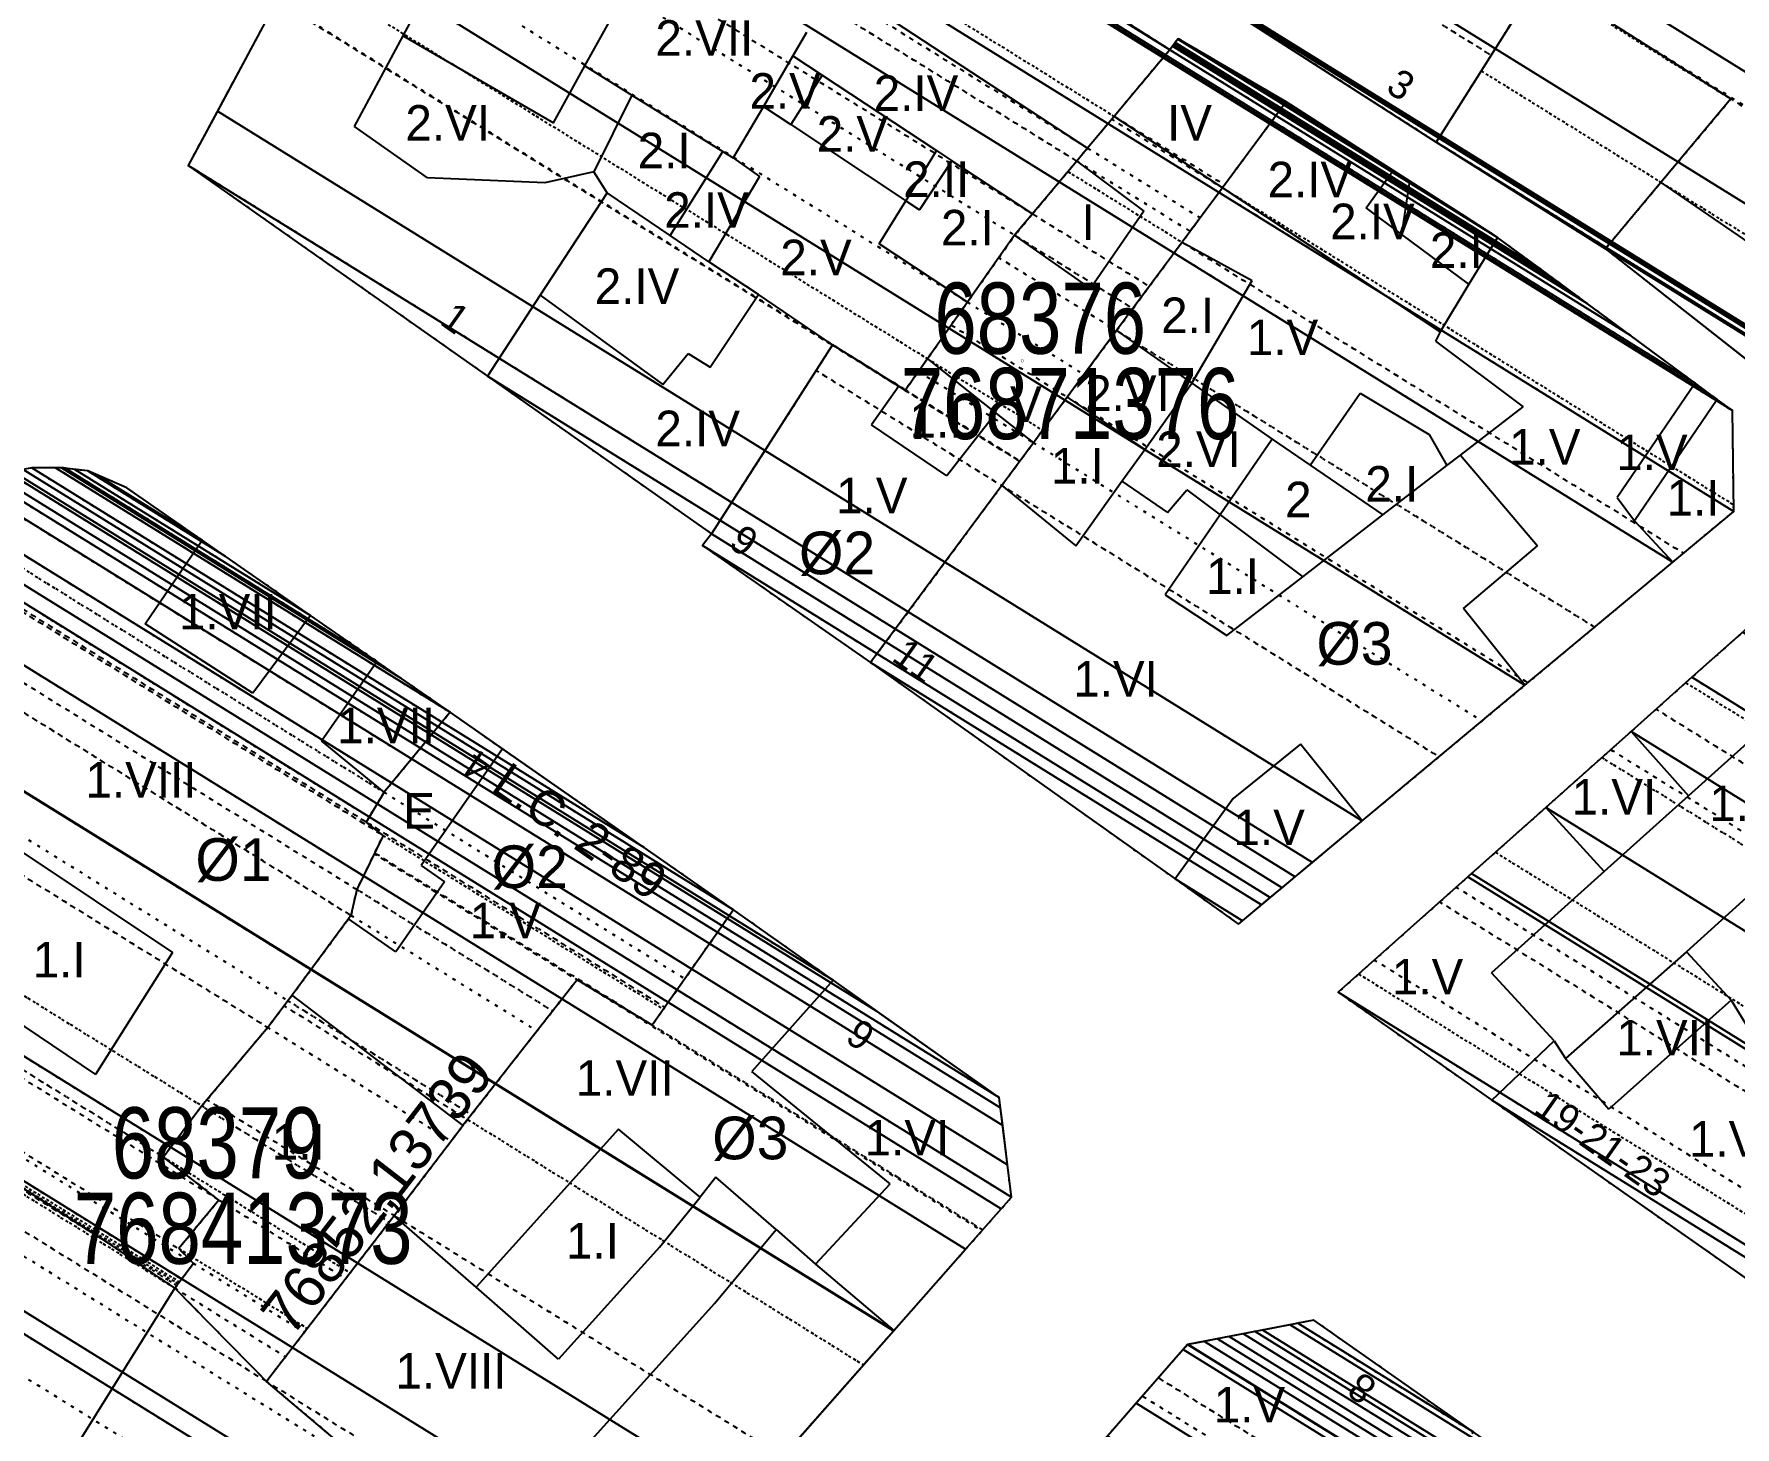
# Model space of a CAD drawing. Extents: x 676646 to 677304, y 613389 to 613969.
# Drawn here: x 676841.5 to 676901.3, y 613726.9 to 613775.9 of the extents above; entities that cross this region are included whole.
import ezdxf
from ezdxf.enums import TextEntityAlignment as Align

# ---------------------------------------------------------------- set-up
doc = ezdxf.new("R2010")
doc.units = 0
doc.header["$MEASUREMENT"] = 0
doc.linetypes.add('DOT', pattern=[0.25, 0, -0.25])
doc.linetypes.add('HIDDEN', pattern=[0.375, 0.25, -0.125])
doc.layers.get('0').update_dxf_attribs({"linetype": 'CONTINUOUS'})
for name, color, linetype in [('10', 7, 'CONTINUOUS'), ('11', 7, 'CONTINUOUS'), ('12', 7, 'CONTINUOUS'), ('13', 7, 'CONTINUOUS'), ('22', 7, 'CONTINUOUS'), ('25', 7, 'CONTINUOUS'), ('26', 7, 'CONTINUOUS'), ('27', 7, 'CONTINUOUS'), ('28', 7, 'CONTINUOUS'), ('35', 7, 'CONTINUOUS'), ('62', 7, 'CONTINUOUS'), ('CONSTRUCTION_CLASS', 7, 'CONTINUOUS')]:
    doc.layers.add(name, color=color, linetype=linetype)
doc.styles.get("Standard").update_dxf_attribs({"font": 'txt', "height": 0.2})

msp = doc.modelspace()

# ---------------------------------------------------------------- linework, layer by layer
at = {"layer": '10', "color": 215, "linetype": 'CONTINUOUS'}
for p, q in [((676857.33, 613790.64), (676846.93, 613771.27)), ((676881.423, 613775.334), (676869.879, 613782.668)), ((676881.35, 613778.14), (676890.79, 613772.09)), ((676881.72, 613775.72), (676881.423, 613775.334)), ((676885.51, 613773.5), (676881.72, 613775.72)), ((676889.271, 613771.091), (676885.51, 613773.5)), ((676890.79, 613772.09), (676896.73, 613768.34)), ((676846.93, 613771.27), (676857.445, 613763.865)), ((676889.859, 613770.714), (676889.271, 613771.091)), ((676892.94, 613768.74), (676889.859, 613770.714)), ((676899.885, 613763.62), (676892.94, 613768.74)), ((676896.73, 613768.34), (676904.75, 613762.04)), ((676857.445, 613763.865), (676865.32, 613758.32)), ((676900.664, 613763.045), (676899.885, 613763.62)), ((676901.2, 613762.65), (676900.664, 613763.045)), ((676901.24, 613759.11), (676901.2, 613762.65)), ((676842.479, 613760.646), (676841.43, 613760.64)), ((676843.4, 613760.53), (676842.479, 613760.646)), ((676844.77, 613759.94), (676843.4, 613760.53)), ((676847.419, 613758.099), (676844.77, 613759.94)), ((676899.099, 613757.326), (676901.24, 613759.11)), ((676906.6, 613759.34), (676899.77, 613753.28)), ((676865.32, 613758.32), (676865, 613757.91)), ((676851.23, 613755.45), (676847.419, 613758.099)), ((676865, 613757.91), (676870.91, 613753.8)), ((676893.906, 613752.998), (676899.099, 613757.326)), ((676853.56, 613753.84), (676851.23, 613755.45)), ((676856.13, 613752.05), (676853.56, 613753.84)), ((676870.91, 613753.8), (676881.613, 613746.193)), ((676888.187, 613748.233), (676893.906, 613752.998)), ((676899.77, 613753.28), (676897.634, 613751.378)), ((676857.976, 613750.763), (676856.13, 613752.05)), ((676897.634, 613751.378), (676894.634, 613748.706)), ((676866.09, 613745.11), (676857.977, 613750.764)), ((676894.634, 613748.706), (676887.34, 613742.21)), ((676883.84, 613744.61), (676888.187, 613748.233)), ((676881.613, 613746.193), (676883.84, 613744.61)), ((676869.592, 613742.635), (676866.09, 613745.11)), ((676875.43, 613738.51), (676869.592, 613742.635)), ((676887.34, 613742.21), (676892.744, 613738.419)), ((676875.86, 613735.01), (676875.43, 613738.51)), ((676892.744, 613738.419), (676902.951, 613731.26)), ((676871.723, 613730.325), (676875.86, 613735.01)), ((676861.3, 613718.52), (676871.723, 613730.325)), ((676886.49, 613730.69), (676882.05, 613729.83)), ((676892.08, 613726.76), (676886.49, 613730.69)), ((676882.05, 613729.83), (676877.753, 613724.933))]:
    msp.add_line(p, q, dxfattribs=at)
at = {"layer": '11', "color": 215, "linetype": 'CONTINUOUS'}
for p, q in [((676895.467, 613779.501), (676890.79, 613772.09)), ((676901.14, 613773.602), (676897.011, 613776.222)), ((676881.423, 613775.334), (676879.466, 613772.992)), ((676885.51, 613773.5), (676883.272, 613770.48)), ((676901.14, 613773.602), (676898.685, 613770.673)), ((676879.466, 613772.992), (676878.533, 613771.877)), ((676878.152, 613771.421), (676876.599, 613769.562)), ((676878.533, 613771.877), (676878.152, 613771.421)), ((676883.272, 613770.48), (676881.853, 613768.566)), ((676898.685, 613770.673), (676896.73, 613768.34)), ((676876.599, 613769.562), (676875.971, 613768.811)), ((676875.971, 613768.811), (676874.312, 613766.463)), ((676881.853, 613768.566), (676879.553, 613765.461)), ((676874.312, 613766.463), (676872.907, 613764.473)), ((676879.553, 613765.461), (676877.821, 613763.125)), ((676869.576, 613764.965), (676865.32, 613758.32)), ((676871.899, 613763.505), (676869.576, 613764.965)), ((676872.907, 613764.473), (676872.123, 613763.364)), ((676872.123, 613763.364), (676871.899, 613763.505)), ((676877.821, 613763.125), (676876.632, 613761.52)), ((676876.632, 613761.52), (676875.517, 613760.016)), ((676875.517, 613760.016), (676870.91, 613753.8)), ((676856.13, 613752.05), (676853.81, 613749.239)), ((676853.81, 613749.239), (676853.186, 613748.193)), ((676853.782, 613747.721), (676853.186, 613748.193)), ((676853.782, 613747.721), (676852.858, 613745.821)), ((676852.858, 613745.821), (676852.649, 613744.91)), ((676866.09, 613745.11), (676863.234, 613741.059)), ((676852.558, 613744.788), (676850.582, 613742.109)), ((676852.649, 613744.91), (676852.558, 613744.788)), ((676850.585, 613742.107), (676849.722, 613740.977)), ((676860.595, 613742.652), (676856.584, 613737.53)), ((676863.234, 613741.059), (676860.595, 613742.652)), ((676849.722, 613740.977), (676847.406, 613738.217)), ((676847.406, 613738.217), (676846.056, 613736.422)), ((676856.586, 613737.528), (676854.17, 613734.36)), ((676856.748, 613737.74), (676856.732, 613737.719)), ((676844.054, 613733.446), (676839.347, 613736.448)), ((676848.009, 613734.912), (676846.056, 613736.422)), ((676848.009, 613734.912), (676846.595, 613733.203)), ((676854.17, 613734.36), (676849.68, 613728.537)), ((676846.465, 613731.811), (676844.054, 613733.446)), ((676847.11, 613732.685), (676846.595, 613733.203)), ((676847.11, 613732.685), (676846.465, 613731.811)), ((676849.68, 613728.537), (676846.465, 613731.811)), ((676853.644, 613725.192), (676849.68, 613728.537))]:
    msp.add_line(p, q, dxfattribs=at)
at = {"layer": '12', "color": 15, "linetype": 'CONTINUOUS'}
for p, q in [((676854.483, 613775.827), (676857.962, 613782.306)), ((676860.87, 613774.764), (676863.303, 613779.154)), ((676869.758, 613777.624), (676878.533, 613771.877)), ((676852.768, 613772.635), (676854.483, 613775.827)), ((676854.483, 613775.827), (676859.764, 613772.769)), ((676868.659, 613775.943), (676868.18, 613775.122)), ((676868.18, 613775.122), (676867.141, 613773.342)), ((676868.18, 613775.122), (676869.21, 613774.442)), ((676859.764, 613772.769), (676860.87, 613774.764)), ((676860.87, 613774.764), (676862.519, 613773.734)), ((676869.21, 613774.442), (676868.103, 613772.704)), ((676869.21, 613774.442), (676873.23, 613771.787)), ((676862.519, 613773.734), (676861.188, 613771.048)), ((676862.519, 613773.734), (676865.714, 613771.762)), ((676867.141, 613773.342), (676866.085, 613771.532)), ((676867.141, 613773.342), (676868.103, 613772.704)), ((676855.334, 613770.833), (676852.768, 613772.635)), ((676868.103, 613772.704), (676872.144, 613770.026)), ((676883.272, 613770.48), (676879.466, 613772.992)), ((676863.871, 613768.8), (676865.714, 613771.762)), ((676865.714, 613771.762), (676866.085, 613771.532)), ((676866.085, 613771.532), (676867.006, 613770.878)), ((676873.23, 613771.787), (676872.144, 613770.026)), ((676873.767, 613771.432), (676872.63, 613769.704)), ((676873.23, 613771.787), (676873.767, 613771.432)), ((676873.767, 613771.432), (676876.599, 613769.562)), ((676878.152, 613771.421), (676880.507, 613769.662)), ((676859.466, 613770.654), (676855.334, 613770.833)), ((676861.188, 613771.048), (676859.466, 613770.654)), ((676861.654, 613770.309), (676861.188, 613771.048)), ((676867.006, 613770.878), (676865.224, 613767.879)), ((676888.321, 613769.772), (676889.271, 613771.091)), ((676861.654, 613770.309), (676859.3, 613766.705)), ((676863.871, 613768.8), (676861.654, 613770.309)), ((676890.92, 613765.421), (676883.272, 613770.48)), ((676889.575, 613768.843), (676889.859, 613770.714)), ((676898.685, 613770.673), (676903.722, 613767.21)), ((676871.214, 613768.518), (676872.144, 613770.026)), ((676872.144, 613770.026), (676872.63, 613769.704)), ((676880.507, 613769.662), (676878.633, 613766.94)), ((676889.575, 613768.843), (676888.321, 613769.772)), ((676865.224, 613767.879), (676863.871, 613768.8)), ((676874.312, 613766.463), (676871.214, 613768.518)), ((676878.633, 613766.94), (676875.971, 613768.811)), ((676881.853, 613768.566), (676884.324, 613767.227)), ((676891.937, 613767.092), (676889.575, 613768.843)), ((676892.94, 613768.74), (676891.937, 613767.092)), ((676866.967, 613766.728), (676865.224, 613767.879)), ((676882.201, 613763.614), (676884.324, 613767.227)), ((676859.3, 613766.705), (676857.445, 613763.865)), ((676859.3, 613766.705), (676863.61, 613763.572)), ((676865.27, 613764.184), (676866.967, 613766.728)), ((676869.576, 613764.965), (676866.967, 613766.728)), ((676891.937, 613767.092), (676890.92, 613765.421)), ((676879.553, 613765.461), (676882.201, 613763.614)), ((676890.92, 613765.421), (676890.761, 613765.094)), ((676890.761, 613765.094), (676893.837, 613762.788)), ((676863.61, 613763.572), (676864.495, 613764.656)), ((676864.495, 613764.656), (676865.27, 613764.184)), ((676872.907, 613764.473), (676875.315, 613762.564)), ((676899.885, 613763.62), (676897.145, 613759.6)), ((676871.899, 613763.505), (676870.939, 613762.149)), ((676877.821, 613763.125), (676880.542, 613761.289)), ((676880.542, 613761.289), (676882.201, 613763.614)), ((676882.201, 613763.614), (676885.024, 613761.646)), ((676886.356, 613760.74), (676888.113, 613763.267)), ((676888.113, 613763.267), (676890.544, 613761.816)), ((676900.664, 613763.045), (676897.757, 613758.782)), ((676875.315, 613762.564), (676873.586, 613760.363)), ((676875.315, 613762.564), (676876.632, 613761.52)), ((676891.635, 613761.088), (676893.837, 613762.788)), ((676873.586, 613760.363), (676870.939, 613762.149)), ((676879.744, 613760.172), (676880.542, 613761.289)), ((676885.024, 613761.646), (676883.194, 613758.986)), ((676885.024, 613761.646), (676886.356, 613760.74)), ((676890.544, 613761.816), (676891.163, 613760.723)), ((676886.356, 613760.74), (676888.913, 613758.985)), ((676888.913, 613758.985), (676891.163, 613760.723)), ((676891.163, 613760.723), (676891.635, 613761.088)), ((676891.635, 613761.088), (676894.346, 613757.899)), ((676878.12, 613757.896), (676879.744, 613760.172)), ((676879.744, 613760.172), (676881.338, 613759.073)), ((676875.517, 613760.016), (676878.12, 613757.896)), ((676881.338, 613759.073), (676882.023, 613759.864)), ((676882.023, 613759.864), (676883.194, 613758.986)), ((676897.145, 613759.6), (676897.757, 613758.782)), ((676883.194, 613758.986), (676881.259, 613756.173)), ((676883.194, 613758.986), (676886.097, 613756.81)), ((676886.097, 613756.81), (676888.913, 613758.985)), ((676897.757, 613758.782), (676899.099, 613757.326)), ((676845.42, 613755.161), (676847.419, 613758.099)), ((676891.743, 613755.702), (676894.346, 613757.899)), ((676883.425, 613754.746), (676886.097, 613756.81)), ((676881.259, 613756.173), (676883.425, 613754.746)), ((676851.23, 613755.45), (676849.199, 613752.726)), ((676893.906, 613752.998), (676891.743, 613755.702)), ((676906.896, 613755.628), (676899.651, 613749.117)), ((676849.199, 613752.726), (676845.42, 613755.161)), ((676851.615, 613751.043), (676853.56, 613753.84)), ((676897.634, 613751.378), (676899.651, 613749.117)), ((676853.81, 613749.239), (676851.615, 613751.043)), ((676857.976, 613750.763), (676855.117, 613746.661)), ((676886.022, 613750.932), (676883.652, 613749.016)), ((676888.187, 613748.233), (676886.022, 613750.932)), ((676883.652, 613749.016), (676881.613, 613746.193)), ((676896.685, 613746.451), (676894.634, 613748.706)), ((676899.651, 613749.117), (676896.685, 613746.451)), ((676840.912, 613747.27), (676846.376, 613743.606)), ((676855.117, 613746.661), (676855.937, 613746.089)), ((676896.685, 613746.451), (676892.73, 613742.897)), ((676855.937, 613746.089), (676854.221, 613743.628)), ((676901.804, 613745.652), (676899.576, 613743.637)), ((676854.221, 613743.628), (676852.558, 613744.788)), ((676846.376, 613743.606), (676843.666, 613739.326)), ((676899.576, 613743.637), (676895.325, 613739.885)), ((676899.576, 613743.637), (676901.149, 613741.929)), ((676838.319, 613742.928), (676843.666, 613739.326)), ((676894.932, 613740.506), (676892.73, 613742.897)), ((676856.586, 613737.528), (676850.585, 613742.107)), ((676869.592, 613742.635), (676866.74, 613739.432)), ((676901.149, 613741.929), (676896.854, 613738.105)), ((676901.149, 613741.929), (676902.146, 613740.303)), ((676892.744, 613738.419), (676894.932, 613740.506)), ((676894.932, 613740.506), (676895.325, 613739.885)), ((676895.325, 613739.885), (676896.854, 613738.105)), ((676871.6, 613735.478), (676866.74, 613739.432)), ((676862.045, 613737.401), (676857.045, 613731.849)), ((676864.923, 613735.007), (676862.045, 613737.401)), ((676865.473, 613735.717), (676864.923, 613735.007)), ((676867.595, 613733.88), (676865.473, 613735.717)), ((676863.494, 613733.252), (676864.923, 613735.007)), ((676868.97, 613732.653), (676871.6, 613735.478)), ((676857.045, 613731.849), (676854.17, 613734.36)), ((676865.425, 613731.272), (676867.595, 613733.88)), ((676867.595, 613733.88), (676868.97, 613732.653)), ((676863.494, 613733.252), (676859.945, 613729.317)), ((676868.97, 613732.653), (676871.723, 613730.325)), ((676836.343, 613715.636), (676846.465, 613731.811)), ((676859.945, 613729.317), (676857.045, 613731.849)), ((676865.425, 613731.272), (676860.659, 613725.997))]:
    msp.add_line(p, q, dxfattribs=at)

# ---------------------------------------------------------------- texts
at = {"layer": '13', "color": 15, "linetype": 'CONTINUOUS'}
for s, p in [('2.VII', (676865.067, 613775.755)), ('2.V', (676867.907, 613773.895)), ('2.IV', (676872.507, 613773.817)), ('2.VI', (676856.048, 613772.771)), ('IV', (676882.117, 613772.768)), ('2.V', (676870.271, 613772.383)), ('2.I', (676863.655, 613771.802)), ('2.II', (676873.215, 613770.794)), ('2.IV', (676886.348, 613770.78)), ('2.IV', (676865.143, 613769.709)), ('2.I', (676874.311, 613769.089)), ('I', (676878.556, 613769.27)), ('2.IV', (676888.545, 613769.309)), ('2.V', (676868.992, 613768.043)), ('2.I', (676891.494, 613768.3)), ('2.IV', (676862.702, 613767.035)), ('2.I', (676882.048, 613766.009)), ('1.V', (676885.387, 613765.225)), ('2.VI', (676879.935, 613763.272)), ('V', (676876.368, 613762.875)), ('2.IV', (676864.833, 613762.035)), ('1.I', (676873.209, 613762.328)), ('2.VI', (676882.435, 613761.303)), ('1.V', (676894.604, 613761.381)), ('1.I', (676878.175, 613760.714)), ('1.V', (676898.369, 613761.185)), ('2.I', (676889.225, 613760.087)), ('1.V', (676870.953, 613759.668)), ('2', (676885.94, 613759.538)), ('1.I', (676899.811, 613759.59)), ('1.I', (676883.627, 613756.832)), ('1.VII', (676848.325, 613755.588)), ('1.VI', (676879.518, 613753.228)), ('1.VII', (676853.884, 613751.586)), ('1.VIII', (676845.269, 613749.68)), ('1.VI', (676897.032, 613749.08)), ('1.VI', (676901.869, 613748.852)), ('1.V', (676884.917, 613748.007)), ('1.I', (676842.394, 613743.359)), ('1.V', (676890.483, 613742.762)), ('1.VII', (676898.833, 613740.616)), ('1.VII', (676862.27, 613739.199)), ('1.VI', (676872.188, 613737.102)), ('1.VI', (676901.154, 613737.059)), ('1.I', (676861.135, 613733.481)), ('1.VIII', (676856.164, 613728.907)), ('1.V', (676884.225, 613727.721))]:
    msp.add_text(s, height=1.25, dxfattribs=at).set_placement(p, align=Align.MIDDLE)
for s, p in [('E', (676854.486, 613747.966)), ('1.V', (676856.819, 613744.108)), ('1.I', (676849.869, 613736.331))]:
    msp.add_text(s, height=1.25, dxfattribs=at).set_placement(p)
at = {"layer": '22', "color": 7, "linetype": 'CONTINUOUS'}
for s, rotation, p in [('3', 327.3446, (676889.552, 613774.11)), ('1', 324.73064, (676856.324, 613765.91)), ('9', 325.18403, (676866.464, 613758.084)), ('11', 324.73064, (676872.504, 613753.869)), ('4', 145.13171, (676857.089, 613750.167)), ('6', 144.75352, (676870.56, 613740.713)), ('19-21-23', 324.9538, (676896.645, 613736.887)), ('8', 144.8912, (676888.174, 613728.292))]:
    msp.add_text(s, height=1, rotation=rotation, dxfattribs=at).set_placement(p, align=Align.MIDDLE)
at = {"layer": '25', "color": 215, "linetype": 'CONTINUOUS', "width": 0.8}
for s, p in [('68376', (676876.869, 613765.901)), ('68379', (676847.963, 613736.92))]:
    msp.add_text(s, height=2.5, dxfattribs=at).set_placement(p, align=Align.MIDDLE)
at = {"layer": '26', "color": 215, "linetype": 'CONTINUOUS'}
for p in [(676876.244, 613764.401), (676847.338, 613735.42)]:
    msp.add_text('O', height=0.1, dxfattribs=at).set_placement(p, align=Align.MIDDLE)
at = {"layer": '26', "color": 215, "linetype": 'CONTINUOUS', "width": 0.8}
for s, p in [('76871376', (676877.916, 613762.901)), ('76841373', (676848.861, 613733.92))]:
    msp.add_text(s, height=2.5, dxfattribs=at).set_placement(p, align=Align.MIDDLE)
at = {"layer": '27', "color": 215, "linetype": 'CONTINUOUS'}
for s, p in [('%%c2', (676869.732, 613757.653)), ('%%c3', (676887.915, 613754.474)), ('%%c1', (676848.521, 613746.878)), ('%%c2', (676858.932, 613746.624)), ('%%c3', (676866.683, 613737.094))]:
    msp.add_text(s, height=1.5, dxfattribs=at).set_placement(p, align=Align.MIDDLE)
at = {"layer": '28', "color": 215, "linetype": 'HIDDEN'}
msp.add_text('76852,13739', height=1.5, rotation=52.35365, dxfattribs=at).set_placement((676850.573, 613730.061))
at = {"layer": '35', "color": 15, "linetype": 'HIDDEN'}
msp.add_text('L.C. 2-89', height=1.25, rotation=325.12387, dxfattribs=at).set_placement((676857.523, 613749.323))

# ---------------------------------------------------------------- meshes
at = {"color": 7, "linetype": 'DOT'}
mesh = msp.add_polyface(dxfattribs=at)
corners = [(676896.73, 613768.34), (676890.79, 613772.09), (676896.767, 613768.384), (676890.79, 613772.09), (676898.685, 613770.673), (676892.368, 613774.59), (676901.14, 613773.602), (676894.387, 613777.789), (676897.011, 613776.222), (676894.414, 613777.832), (676898.107, 613777.864), (676895.467, 613779.501), (676898.155, 613777.937), (676891.575, 613782.017), (676900.256, 613781.087), (676893.772, 613785.107), (676903.587, 613786.081), (676897.255, 613790.007), (676905.54, 613789.01), (676899.298, 613792.88), (676899.44, 613793.08)]
mesh.append_faces([[corners[k] for k in face] for face in [(0, 0, 2, 1), (3, 2, 4, 5), (5, 4, 6, 7), (7, 6, 8, 9), (9, 8, 10, 11), (11, 10, 12, 13), (13, 12, 14, 15), (15, 14, 16, 17), (17, 16, 18, 19), (19, 18, 20, 20)]], dxfattribs={"vtx0": -1, "vtx2": -1, "color": 7})
mesh = msp.add_polyface(dxfattribs=at)
corners = [(676865.32, 613758.32), (676857.445, 613763.865), (676865.624, 613758.794), (676846.93, 613771.27), (676866.03, 613759.428), (676846.93, 613771.27), (676869.566, 613764.949), (676872.123, 613763.364), (676850.037, 613777.057), (676869.567, 613764.951), (676871.899, 613763.505), (676872.124, 613763.365), (676850.038, 613777.059), (676869.576, 613764.965), (676872.134, 613763.379), (676850.046, 613777.074), (676872.907, 613764.473), (676850.68, 613778.254), (676874.312, 613766.463), (676851.832, 613780.401), (676875.971, 613768.811), (676853.192, 613782.934), (676876.599, 613769.562), (676853.652, 613783.789), (676878.152, 613771.421), (676854.789, 613785.906), (676878.533, 613771.877), (676855.067, 613786.426), (676879.466, 613772.992), (676855.75, 613787.696), (676881.423, 613775.334), (676857.182, 613790.364), (676869.879, 613782.668), (676857.253, 613790.496), (676867.649, 613784.084), (676857.266, 613790.521), (676862.456, 613787.384), (676857.299, 613790.582), (676857.33, 613790.64)]
mesh.append_faces([[corners[k] for k in face] for face in [(0, 0, 2, 1), (1, 2, 4, 3), (5, 4, 6, 8), (8, 6, 9, 12), (7, 7, 11, 10), (12, 9, 13, 15), (10, 11, 14, 13), (15, 14, 16, 17), (17, 16, 18, 19), (19, 18, 20, 21), (21, 20, 22, 23), (23, 22, 24, 25), (25, 24, 26, 27), (27, 26, 28, 29), (29, 28, 30, 31), (31, 30, 32, 33), (33, 32, 34, 35), (35, 34, 36, 37), (37, 36, 38, 38)]], dxfattribs={"vtx0": -1, "vtx2": -1, "color": 7})
mesh = msp.add_polyface(dxfattribs=at)
corners = [(676904.75, 613762.04), (676896.73, 613768.34), (676905.382, 613762.976), (676896.73, 613768.34), (676907.07, 613765.474), (676898.685, 613770.673), (676909.189, 613768.612), (676901.14, 613773.602), (676909.218, 613768.654), (676897.011, 613776.222), (676915.339, 613777.716), (676903.078, 613785.318), (676915.853, 613778.476), (676903.587, 613786.081), (676917.26, 613780.56), (676904.982, 613788.173), (676911.351, 613784.821), (676905.263, 613788.595), (676905.54, 613789.01)]
mesh.append_faces([[corners[k] for k in face] for face in [(0, 0, 2, 1), (3, 2, 4, 5), (5, 4, 6, 7), (7, 6, 8, 9), (9, 8, 10, 11), (11, 10, 12, 13), (13, 12, 14, 15), (15, 14, 16, 17), (17, 16, 18, 18)]], dxfattribs={"vtx0": -1, "vtx2": -1, "color": 7})
mesh = msp.add_polyface(dxfattribs=at)
corners = [(676890.79, 613772.09), (676881.35, 613778.14), (676890.879, 613772.232), (676881.35, 613778.14), (676892.715, 613775.14), (676883.263, 613781), (676895.467, 613779.501), (676886.131, 613785.289), (676891.575, 613782.017), (676886.18, 613785.362), (676886.247, 613785.462)]
mesh.append_faces([[corners[k] for k in face] for face in [(0, 0, 2, 1), (3, 2, 4, 5), (5, 4, 6, 7), (7, 6, 8, 9), (9, 8, 10, 10)]], dxfattribs={"vtx0": -1, "vtx2": -1, "color": 7})
mesh = msp.add_polyface(dxfattribs=at)
corners = [(676870.91, 613753.8), (676865, 613757.91), (676871.136, 613754.105), (676865, 613757.91), (676871.445, 613754.522), (676865.32, 613758.32), (676875.517, 613760.016), (676868.996, 613764.059), (676876.149, 613760.868), (676872.123, 613763.364), (676869.566, 613764.949), (676876.15, 613760.87), (676872.124, 613763.365), (676871.899, 613763.505), (676869.567, 613764.951), (676876.16, 613760.883), (676872.134, 613763.379), (676869.576, 613764.965), (676876.632, 613761.52), (676872.591, 613764.026), (676876.959, 613761.961), (676872.907, 613764.473), (676877.821, 613763.125), (676873.741, 613765.655), (676878.411, 613763.921), (676874.312, 613766.463), (676879.553, 613765.461), (676875.416, 613768.026), (676880.126, 613766.235), (676875.971, 613768.811), (676880.705, 613767.016), (676876.599, 613769.562), (676881.853, 613768.566), (676877.844, 613771.052), (676882.138, 613768.95), (676878.152, 613771.421), (676882.489, 613769.424), (676878.533, 613771.877), (676883.272, 613770.48), (676879.382, 613772.892), (676883.349, 613770.584), (676879.466, 613772.992), (676885.155, 613773.02), (676881.423, 613775.334), (676885.444, 613773.411), (676881.72, 613775.72), (676885.51, 613773.5)]
mesh.append_faces([[corners[k] for k in face] for face in [(0, 0, 2, 1), (3, 2, 4, 5), (5, 4, 6, 7), (7, 6, 8, 10), (10, 9, 13, 14), (9, 8, 11, 12), (14, 13, 17, 17), (12, 11, 15, 16), (16, 15, 18, 19), (19, 18, 20, 21), (21, 20, 22, 23), (23, 22, 24, 25), (25, 24, 26, 27), (27, 26, 28, 29), (29, 28, 30, 31), (31, 30, 32, 33), (33, 32, 34, 35), (35, 34, 36, 37), (37, 36, 38, 39), (39, 38, 40, 41), (41, 40, 42, 43), (43, 42, 44, 45), (45, 44, 46, 46)]], dxfattribs={"vtx0": -1, "vtx2": -1, "color": 7})
mesh = msp.add_polyface(dxfattribs=at)
corners = [(676883.84, 613744.61), (676881.613, 613746.193), (676883.979, 613744.726), (676870.91, 613753.8), (676884.647, 613745.283), (676870.91, 613753.8), (676888.187, 613748.233), (676873.523, 613757.325), (676890.89, 613750.485), (676875.517, 613760.016), (676892.4, 613751.744), (676876.632, 613761.52), (676893.906, 613752.998), (676877.743, 613763.019), (676894.012, 613753.086), (676877.821, 613763.125), (676896.358, 613755.042), (676879.553, 613765.461), (676899.099, 613757.326), (676881.575, 613768.191), (676899.476, 613757.64), (676881.853, 613768.566), (676901.24, 613759.11), (676883.155, 613770.323), (676901.237, 613759.341), (676883.272, 613770.48), (676901.2, 613762.65), (676884.94, 613772.731), (676900.664, 613763.045), (676884.972, 613772.774), (676899.885, 613763.62), (676885.019, 613772.837), (676892.94, 613768.74), (676885.432, 613773.395), (676889.859, 613770.714), (676885.465, 613773.439), (676889.271, 613771.091), (676885.471, 613773.447), (676885.51, 613773.5)]
mesh.append_faces([[corners[k] for k in face] for face in [(0, 0, 2, 1), (1, 2, 4, 3), (5, 4, 6, 7), (7, 6, 8, 9), (9, 8, 10, 11), (11, 10, 12, 13), (13, 12, 14, 15), (15, 14, 16, 17), (17, 16, 18, 19), (19, 18, 20, 21), (21, 20, 22, 23), (23, 22, 24, 25), (25, 24, 26, 27), (27, 26, 28, 29), (29, 28, 30, 31), (31, 30, 32, 33), (33, 32, 34, 35), (35, 34, 36, 37), (37, 36, 38, 38)]], dxfattribs={"vtx0": -1, "vtx2": -1, "color": 7})
mesh = msp.add_polyface(dxfattribs=at)
corners = [(676907.2, 613728.28), (676902.951, 613731.26), (676907.32, 613728.551), (676892.744, 613738.419), (676907.609, 613729.202), (676887.34, 613742.21), (676907.763, 613729.548), (676887.34, 613742.21), (676908.142, 613730.403), (676888.062, 613742.853), (676908.432, 613731.057), (676888.614, 613743.344), (676909.637, 613733.774), (676890.907, 613745.387), (676909.943, 613734.464), (676891.489, 613745.905), (676910.625, 613736.121), (676892.866, 613747.132), (676911.631, 613738.168), (676894.634, 613748.706), (676912.752, 613740.448), (676896.603, 613750.46), (676912.981, 613740.776), (676896.915, 613750.737), (676913.497, 613741.543), (676897.634, 613751.378), (676914.126, 613742.478), (676898.511, 613752.159), (676914.875, 613743.591), (676899.556, 613753.089), (676915.035, 613743.816), (676899.77, 613753.28), (676916.478, 613745.838), (676901.705, 613754.997), (676919.181, 613749.629), (676905.332, 613758.215), (676906.6, 613759.34)]
mesh.append_faces([[corners[k] for k in face] for face in [(0, 0, 2, 1), (1, 2, 4, 3), (3, 4, 6, 5), (7, 6, 8, 9), (9, 8, 10, 11), (11, 10, 12, 13), (13, 12, 14, 15), (15, 14, 16, 17), (17, 16, 18, 19), (19, 18, 20, 21), (21, 20, 22, 23), (23, 22, 24, 25), (25, 24, 26, 27), (27, 26, 28, 29), (29, 28, 30, 31), (31, 30, 32, 33), (33, 32, 34, 35), (35, 34, 36, 36)]], dxfattribs={"vtx0": -1, "vtx2": -1, "color": 7})
at = {"layer": '62', "color": 7, "linetype": 'CONTINUOUS'}
mesh = msp.add_polyface(dxfattribs=at)
corners = [(676904.75, 613762.04), (676896.73, 613768.34), (676905.382, 613762.976), (676890.79, 613772.09), (676905.414, 613763.023), (676881.35, 613778.14), (676905.508, 613763.162), (676875.639, 613781.712), (676905.523, 613763.184), (676873.488, 613783.057), (676905.528, 613763.192), (676868.677, 613786.067), (676905.541, 613763.211), (676866.536, 613787.406), (676905.547, 613763.219), (676860.928, 613790.914), (676905.561, 613763.241), (676857.64, 613792.97), (676905.57, 613763.253), (676857.64, 613792.97), (676907.589, 613766.242), (676859.375, 613796.135), (676909.793, 613769.506), (676861.27, 613799.59), (676915.339, 613777.716), (676866.091, 613808.25), (676917.26, 613780.56), (676867.761, 613811.25), (676911.351, 613784.821), (676868.008, 613811.694), (676905.54, 613789.01), (676868.25, 613812.13), (676899.44, 613793.08), (676868.37, 613812.344), (676894.39, 613796.95), (676868.675, 613812.893), (676888.2, 613801.62), (676869.02, 613813.512), (676881.73, 613806.47), (676869.367, 613814.135), (676872.714, 613812.793), (676869.67, 613814.68), (676869.98, 613814.71)]
mesh.append_faces([[corners[k] for k in face] for face in [(0, 0, 2, 1), (1, 2, 4, 3), (3, 4, 6, 5), (5, 6, 8, 7), (7, 8, 10, 9), (9, 10, 12, 11), (11, 12, 14, 13), (13, 14, 16, 15), (15, 16, 18, 17), (19, 18, 20, 21), (21, 20, 22, 23), (23, 22, 24, 25), (25, 24, 26, 27), (27, 26, 28, 29), (29, 28, 30, 31), (31, 30, 32, 33), (33, 32, 34, 35), (35, 34, 36, 37), (37, 36, 38, 39), (39, 38, 40, 41), (41, 40, 42, 42)]], dxfattribs={"vtx0": -1, "vtx2": -1, "color": 7})
mesh = msp.add_polyface(dxfattribs=at)
corners = [(676883.84, 613744.61), (676881.613, 613746.193), (676883.979, 613744.726), (676870.91, 613753.8), (676884.647, 613745.283), (676865, 613757.91), (676884.954, 613745.538), (676865.32, 613758.32), (676885.373, 613745.887), (676857.445, 613763.865), (676885.828, 613746.267), (676846.93, 613771.27), (676886.438, 613746.775), (676846.93, 613771.27), (676888.187, 613748.233), (676847.954, 613773.178), (676893.906, 613752.998), (676851.302, 613779.413), (676899.099, 613757.326), (676854.342, 613785.075), (676901.24, 613759.11), (676855.596, 613787.41), (676901.2, 613762.65), (676857.012, 613790.047), (676900.664, 613763.045), (676857.037, 613790.094), (676899.885, 613763.62), (676857.074, 613790.163), (676897.603, 613765.302), (676881.423, 613775.334), (676857.182, 613790.364), (676896.096, 613766.413), (676881.515, 613775.454), (676869.879, 613782.668), (676857.253, 613790.496), (676895.811, 613766.623), (676881.532, 613775.476), (676867.649, 613784.084), (676857.266, 613790.521), (676895.126, 613767.128), (676881.574, 613775.531), (676862.456, 613787.384), (676857.299, 613790.582), (676894.462, 613767.618), (676881.615, 613775.583), (676857.33, 613790.64), (676892.94, 613768.74), (676881.708, 613775.704), (676891.803, 613769.469), (676881.72, 613775.72), (676889.859, 613770.714), (676882.894, 613775.032), (676889.271, 613771.091), (676883.257, 613774.819), (676885.51, 613773.5)]
mesh.append_faces([[corners[k] for k in face] for face in [(0, 0, 2, 1), (1, 2, 4, 3), (3, 4, 6, 5), (5, 6, 8, 7), (7, 8, 10, 9), (9, 10, 12, 11), (13, 12, 14, 15), (15, 14, 16, 17), (17, 16, 18, 19), (19, 18, 20, 21), (21, 20, 22, 23), (23, 22, 24, 25), (25, 24, 26, 27), (27, 26, 28, 30), (30, 29, 33, 34), (29, 28, 31, 32), (34, 33, 37, 38), (32, 31, 35, 36), (38, 37, 41, 42), (36, 35, 39, 40), (42, 41, 45, 45), (40, 39, 43, 44), (44, 43, 46, 47), (47, 46, 48, 49), (49, 48, 50, 51), (51, 50, 52, 53), (53, 52, 54, 54)]], dxfattribs={"vtx0": -1, "vtx2": -1, "color": 7})
mesh = msp.add_polyface(dxfattribs=at)
corners = [(676779.75, 613648.61), (676779.866, 613648.785), (676776.47, 613650.89), (676783.72, 613646.95), (676780.126, 613649.178), (676776.316, 613651.54), (676783.739, 613646.976), (676783.325, 613647.233), (676780.144, 613649.205), (676776.306, 613651.585), (676783.883, 613647.176), (676780.28, 613649.41), (676776.226, 613651.924), (676785.14, 613646.97), (676784.17, 613647.572), (676776.067, 613652.595), (676785.168, 613646.994), (676784.19, 613647.6), (676776.056, 613652.643), (676788.515, 613649.848), (676774.69, 613658.42), (676789.368, 613650.575), (676775.36, 613659.26), (676799.12, 613658.89), (676781.876, 613669.582), (676802.899, 613662.185), (676784.433, 613673.634), (676802.919, 613662.201), (676784.446, 613673.654), (676784.13, 613673.85), (676802.925, 613662.206), (676784.45, 613673.66), (676784.134, 613673.856), (676806.85, 613665.39), (676786.697, 613677.885), (676811.041, 613668.892), (676789.48, 613682.26), (676823.87, 613679.61), (676797.986, 613695.658), (676824.102, 613679.803), (676798.14, 613695.9), (676828.06, 613683.1), (676800.763, 613700.025), (676845.68, 613701.28), (676814.035, 613720.9), (676849.98, 613705.72), (676817.276, 613725.997), (676851.485, 613707.427), (676818.48, 613727.89), (676854.51, 613710.856), (676820.896, 613731.697), (676854.934, 613711.336), (676821.234, 613732.23), (676855.59, 613712.08), (676821.758, 613733.056), (676857.929, 613714.718), (676823.62, 613735.99), (676860.838, 613717.999), (676825.936, 613739.639), (676861.3, 613718.52), (676826.303, 613740.218), (676863.902, 613721.466), (676828.38, 613743.49), (676866.407, 613724.304), (676830.382, 613746.64), (676871.712, 613730.313), (676834.62, 613753.31), (676871.723, 613730.325), (676834.629, 613753.324), (676874.247, 613733.183), (676836.64, 613756.5), (676875.497, 613734.599), (676837.64, 613758.07), (676875.86, 613735.01), (676837.984, 613758.493), (676875.72, 613736.146), (676838.551, 613759.191), (676875.551, 613737.528), (676839.37, 613759.96), (676875.474, 613738.154), (676839.9, 613760.21), (676875.43, 613738.51), (676840.221, 613760.34), (676871.111, 613741.562), (676840.585, 613760.488), (676869.592, 613742.635), (676840.749, 613760.518), (676866.09, 613745.11), (676841.129, 613760.586), (676862.956, 613747.294), (676841.43, 613760.64), (676856.13, 613752.05), (676842.268, 613760.645), (676856.13, 613752.05), (676842.479, 613760.646), (676854.4, 613753.255), (676842.609, 613760.63), (676853.56, 613753.84), (676842.944, 613760.587), (676851.23, 613755.45), (676843.4, 613760.53), (676848.229, 613757.536), (676843.721, 613760.392), (676847.419, 613758.099), (676844.77, 613759.94)]
mesh.append_faces([[corners[k] for k in face] for face in [(0, 0, 1, 2), (2, 1, 4, 5), (5, 4, 8, 9), (3, 3, 6, 7), (9, 8, 11, 12), (7, 6, 10, 11), (12, 10, 14, 15), (15, 14, 17, 18), (13, 13, 16, 17), (18, 16, 19, 20), (20, 19, 21, 22), (22, 21, 23, 24), (24, 23, 25, 26), (26, 25, 27, 28), (29, 29, 31, 32), (28, 27, 30, 31), (32, 30, 33, 34), (34, 33, 35, 36), (36, 35, 37, 38), (38, 37, 39, 40), (40, 39, 41, 42), (42, 41, 43, 44), (44, 43, 45, 46), (46, 45, 47, 48), (48, 47, 49, 50), (50, 49, 51, 52), (52, 51, 53, 54), (54, 53, 55, 56), (56, 55, 57, 58), (58, 57, 59, 60), (60, 59, 61, 62), (62, 61, 63, 64), (64, 63, 65, 66), (66, 65, 67, 68), (68, 67, 69, 70), (70, 69, 71, 72), (72, 71, 73, 74), (74, 73, 75, 76), (76, 75, 77, 78), (78, 77, 79, 80), (80, 79, 81, 82), (82, 81, 83, 84), (84, 83, 85, 86), (86, 85, 87, 88), (88, 87, 89, 90), (90, 89, 91, 92), (92, 93, 95, 94), (94, 95, 97, 96), (96, 97, 99, 98), (98, 99, 101, 100), (100, 101, 103, 102), (102, 103, 104, 104)]], dxfattribs={"vtx0": -1, "vtx2": -1, "color": 7})
mesh = msp.add_polyface(dxfattribs=at)
corners = [(676929.05, 613712.41), (676923.851, 613715.956), (676933.07, 613710.24), (676906.932, 613727.495), (676933.955, 613710.741), (676907.2, 613728.28), (676934.757, 613711.195), (676902.951, 613731.26), (676935.048, 613711.359), (676901.907, 613731.992), (676935.12, 613711.4), (676892.744, 613738.419), (676935.278, 613712.048), (676887.34, 613742.21), (676935.371, 613712.43), (676887.34, 613742.21), (676936.829, 613718.413), (676936.35, 613718.71), (676891.899, 613746.27), (676936.87, 613718.58), (676936.389, 613718.878), (676892.026, 613746.383), (676937.197, 613722.317), (676894.634, 613748.706), (676938.126, 613726.273), (676897.634, 613751.378), (676938.788, 613729.089), (676899.77, 613753.28), (676939.34, 613731.44), (676901.557, 613754.866), (676919.59, 613748.54), (676904.778, 613757.723), (676919.95, 613748.98), (676905.218, 613758.114), (676919.66, 613749.26), (676905.285, 613758.173), (676919.181, 613749.629), (676905.332, 613758.215), (676906.6, 613759.34)]
mesh.append_faces([[corners[k] for k in face] for face in [(0, 0, 2, 1), (1, 2, 4, 3), (3, 4, 6, 5), (5, 6, 8, 7), (7, 8, 10, 9), (9, 10, 12, 11), (11, 12, 14, 13), (15, 14, 16, 18), (18, 17, 20, 21), (17, 16, 19, 19), (21, 20, 22, 23), (23, 22, 24, 25), (25, 24, 26, 27), (27, 26, 28, 29), (29, 28, 30, 31), (31, 30, 32, 33), (33, 32, 34, 35), (35, 34, 36, 37), (37, 36, 38, 38)]], dxfattribs={"vtx0": -1, "vtx2": -1, "color": 7})
mesh = msp.add_polyface(dxfattribs=at)
corners = [(676903.38, 613645.47), (676897.277, 613649.312), (676903.407, 613645.511), (676888.67, 613654.73), (676903.445, 613645.569), (676881.47, 613659.84), (676903.748, 613646.028), (676856.38, 613676.45), (676904.241, 613646.776), (676844.58, 613684.33), (676904.505, 613647.176), (676844.33, 613684.7), (676904.605, 613647.329), (676844.28, 613687.18), (676905.751, 613649.067), (676844.28, 613687.18), (676905.995, 613649.437), (676844.54, 613687.54), (676911.407, 613657.648), (676851.201, 613694.976), (676913.57, 613660.93), (676853.864, 613697.948), (676913.816, 613661.309), (676854.17, 613698.29), (676918.44, 613668.42), (676859.91, 613704.709), (676920.521, 613671.597), (676862.48, 613707.583), (676921.185, 613672.611), (676863.3, 613708.5), (676922.562, 613674.713), (676864.992, 613710.407), (676924.494, 613677.661), (676867.366, 613713.081), (676924.587, 613677.803), (676867.48, 613713.21), (676926.57, 613680.83), (676869.896, 613715.968), (676928.92, 613684.85), (676873.004, 613719.518), (676929.414, 613685.735), (676873.68, 613720.29), (676931.97, 613690.31), (676877.18, 613724.28), (676932.385, 613691.061), (676877.753, 613724.933), (676933.453, 613692.996), (676879.229, 613726.615), (676934.19, 613694.33), (676880.247, 613727.775), (676933.41, 613697.72), (676881.899, 613729.657), (676930.425, 613699.837), (676882.05, 613729.83), (676930.266, 613699.95), (676882.067, 613729.833), (676925.001, 613703.683), (676882.643, 613729.945), (676920.86, 613706.62), (676883.098, 613730.033), (676916.433, 613709.696), (676883.505, 613730.112), (676910.836, 613713.584), (676884.018, 613730.211), (676906.35, 613716.7), (676884.429, 613730.291), (676903.834, 613718.473), (676884.691, 613730.342), (676894.652, 613724.947), (676885.651, 613730.528), (676892.08, 613726.76), (676885.92, 613730.58), (676886.49, 613730.69)]
mesh.append_faces([[corners[k] for k in face] for face in [(0, 0, 2, 1), (1, 2, 4, 3), (3, 4, 6, 5), (5, 6, 8, 7), (7, 8, 10, 9), (9, 10, 12, 11), (11, 12, 14, 13), (15, 14, 16, 17), (17, 16, 18, 19), (19, 18, 20, 21), (21, 20, 22, 23), (23, 22, 24, 25), (25, 24, 26, 27), (27, 26, 28, 29), (29, 28, 30, 31), (31, 30, 32, 33), (33, 32, 34, 35), (35, 34, 36, 37), (37, 36, 38, 39), (39, 38, 40, 41), (41, 40, 42, 43), (43, 42, 44, 45), (45, 44, 46, 47), (47, 46, 48, 49), (49, 48, 50, 51), (51, 50, 52, 53), (53, 52, 54, 55), (55, 54, 56, 57), (57, 56, 58, 59), (59, 58, 60, 61), (61, 60, 62, 63), (63, 62, 64, 65), (65, 64, 66, 67), (67, 66, 68, 69), (69, 68, 70, 71), (71, 70, 72, 72)]], dxfattribs={"vtx0": -1, "vtx2": -1, "color": 7})
at = {"layer": 'CONSTRUCTION_CLASS', "color": 7, "linetype": 'DOT'}
mesh = msp.add_polyface(dxfattribs=at)
corners = [(676846.465, 613731.811), (676844.054, 613733.446), (676846.536, 613731.907), (676839.347, 613736.448), (676846.578, 613731.965), (676835.548, 613738.9), (676846.627, 613732.031), (676828.38, 613743.49), (676846.701, 613732.131), (676828.38, 613743.49), (676847.11, 613732.685), (676828.748, 613744.069), (676846.595, 613733.203), (676828.839, 613744.212), (676848.009, 613734.912), (676830.018, 613746.067), (676846.056, 613736.422), (676830.154, 613746.281), (676846.312, 613736.763), (676830.382, 613746.64), (676847.406, 613738.217), (676831.354, 613748.169), (676849.722, 613740.977), (676833.266, 613751.18), (676850.436, 613741.912), (676833.894, 613752.168), (676851.242, 613743.004), (676834.62, 613753.31), (676852.649, 613744.91), (676835.883, 613755.305), (676852.858, 613745.821), (676836.356, 613756.052), (676853.091, 613746.3), (676836.64, 613756.5), (676853.782, 613747.721), (676837.484, 613757.826), (676853.186, 613748.193), (676837.531, 613757.899), (676853.29, 613748.367), (676837.64, 613758.07), (676853.81, 613749.239), (676838.285, 613758.864), (676854.078, 613749.564), (676838.551, 613759.191), (676854.775, 613750.409), (676839.37, 613759.96), (676855.091, 613750.791), (676839.9, 613760.21), (676855.475, 613751.256), (676840.585, 613760.488), (676855.844, 613751.703), (676841.43, 613760.64), (676856.13, 613752.05), (676842.268, 613760.645), (676854.4, 613753.255), (676842.479, 613760.646), (676853.56, 613753.84), (676842.609, 613760.63), (676851.23, 613755.45), (676842.944, 613760.587), (676848.229, 613757.536), (676843.4, 613760.53), (676847.419, 613758.099), (676843.721, 613760.392), (676844.77, 613759.94)]
mesh.append_faces([[corners[k] for k in face] for face in [(0, 0, 2, 1), (1, 2, 4, 3), (3, 4, 6, 5), (5, 6, 8, 7), (9, 8, 10, 11), (11, 10, 12, 13), (13, 12, 14, 15), (15, 14, 16, 17), (17, 16, 18, 19), (19, 18, 20, 21), (21, 20, 22, 23), (23, 22, 24, 25), (25, 24, 26, 27), (27, 26, 28, 29), (29, 28, 30, 31), (31, 30, 32, 33), (33, 32, 34, 35), (35, 34, 36, 37), (37, 36, 38, 39), (39, 38, 40, 41), (41, 40, 42, 43), (43, 42, 44, 45), (45, 44, 46, 47), (47, 46, 48, 49), (49, 48, 50, 51), (51, 50, 52, 53), (53, 52, 54, 55), (55, 54, 56, 57), (57, 56, 58, 59), (59, 58, 60, 61), (61, 60, 62, 63), (63, 62, 64, 64)]], dxfattribs={"vtx0": -1, "vtx2": -1, "color": 7})
mesh = msp.add_polyface(dxfattribs=at)
corners = [(676849.68, 613728.537), (676846.465, 613731.811), (676850.348, 613729.403), (676847.11, 613732.685), (676851.013, 613730.265), (676846.595, 613733.203), (676851.116, 613730.4), (676848.009, 613734.912), (676852.465, 613732.149), (676846.056, 613736.422), (676852.621, 613732.351), (676846.056, 613736.422), (676853.994, 613734.132), (676847.406, 613738.217), (676854.17, 613734.36), (676847.592, 613738.438), (676856.168, 613736.98), (676849.722, 613740.977), (676856.748, 613737.74), (676850.302, 613741.737), (676856.884, 613737.914), (676850.436, 613741.912), (676859.188, 613740.856), (676852.649, 613744.91), (676859.737, 613741.556), (676852.858, 613745.821), (676860.595, 613742.652), (676853.466, 613747.072), (676863.234, 613741.059), (676853.482, 613747.105), (676863.627, 613741.617), (676853.782, 613747.721), (676863.678, 613741.688), (676853.186, 613748.193), (676864.381, 613742.685), (676853.81, 613749.239), (676866.09, 613745.11), (676855.712, 613751.544), (676856.13, 613752.05)]
mesh.append_faces([[corners[k] for k in face] for face in [(0, 0, 2, 1), (1, 2, 4, 3), (3, 4, 6, 5), (5, 6, 8, 7), (7, 8, 10, 9), (11, 10, 12, 13), (13, 12, 14, 15), (15, 14, 16, 17), (17, 16, 18, 19), (19, 18, 20, 21), (21, 20, 22, 23), (23, 22, 24, 25), (25, 24, 26, 27), (27, 26, 28, 29), (29, 28, 30, 31), (31, 30, 32, 33), (33, 32, 34, 35), (35, 34, 36, 37), (37, 36, 38, 38)]], dxfattribs={"vtx0": -1, "vtx2": -1, "color": 7})
mesh = msp.add_polyface(dxfattribs=at)
corners = [(676861.3, 613718.52), (676856.449, 613722.748), (676861.996, 613719.309), (676856.176, 613722.986), (676862.036, 613719.353), (676853.644, 613725.192), (676862.399, 613719.764), (676849.68, 613728.537), (676862.905, 613720.338), (676849.68, 613728.537), (676867.816, 613725.9), (676854.17, 613734.36), (676870.656, 613729.117), (676856.748, 613737.74), (676871.723, 613730.325), (676857.734, 613738.998), (676874.82, 613733.832), (676860.595, 613742.652), (676874.845, 613733.86), (676863.234, 613741.059), (676875.86, 613735.01), (676864.107, 613742.297), (676875.43, 613738.51), (676865.693, 613744.547), (676869.592, 613742.635), (676865.941, 613744.899), (676866.09, 613745.11)]
mesh.append_faces([[corners[k] for k in face] for face in [(0, 0, 2, 1), (1, 2, 4, 3), (3, 4, 6, 5), (5, 6, 8, 7), (9, 8, 10, 11), (11, 10, 12, 13), (13, 12, 14, 15), (15, 14, 16, 17), (17, 16, 18, 19), (19, 18, 20, 21), (21, 20, 22, 23), (23, 22, 24, 25), (25, 24, 26, 26)]], dxfattribs={"vtx0": -1, "vtx2": -1, "color": 7})
mesh = msp.add_polyface(dxfattribs=at)
corners = [(676842.475, 613711.493), (676840.144, 613713.068), (676842.547, 613711.578), (676836.343, 613715.636), (676842.666, 613711.716), (676835.103, 613716.474), (676842.704, 613711.761), (676830.148, 613719.917), (676842.911, 613712.004), (676827.234, 613721.888), (676843.003, 613712.111), (676826.261, 613722.555), (676843.039, 613712.153), (676818.48, 613727.89), (676843.324, 613712.487), (676818.48, 613727.89), (676846.287, 613715.954), (676820.896, 613731.697), (676846.702, 613716.44), (676821.234, 613732.23), (676848.561, 613718.616), (676822.75, 613734.619), (676847.823, 613719.352), (676822.877, 613734.819), (676848.828, 613720.361), (676823.62, 613735.99), (676851.039, 613722.579), (676825.255, 613738.565), (676851.961, 613723.504), (676825.936, 613739.639), (676853.644, 613725.192), (676827.18, 613741.6), (676849.68, 613728.537), (676827.584, 613742.236), (676846.465, 613731.811), (676828.168, 613743.155), (676844.054, 613733.446), (676828.232, 613743.256), (676839.347, 613736.448), (676828.27, 613743.316), (676835.548, 613738.9), (676828.314, 613743.385), (676828.38, 613743.49)]
mesh.append_faces([[corners[k] for k in face] for face in [(0, 0, 2, 1), (1, 2, 4, 3), (3, 4, 6, 5), (5, 6, 8, 7), (7, 8, 10, 9), (9, 10, 12, 11), (11, 12, 14, 13), (15, 14, 16, 17), (17, 16, 18, 19), (19, 18, 20, 21), (21, 20, 22, 23), (23, 22, 24, 25), (25, 24, 26, 27), (27, 26, 28, 29), (29, 28, 30, 31), (31, 30, 32, 33), (33, 32, 34, 35), (35, 34, 36, 37), (37, 36, 38, 39), (39, 38, 40, 41), (41, 40, 42, 42)]], dxfattribs={"vtx0": -1, "vtx2": -1, "color": 7})
mesh = msp.add_polyface(dxfattribs=at)
corners = [(676881.849, 613712.287), (676879.387, 613714.429), (676882.151, 613712.716), (676876.879, 613716.611), (676882.458, 613713.152), (676877.449, 613717.197), (676882.918, 613713.806), (676873.68, 613720.29), (676883.289, 613714.333), (676873.68, 613720.29), (676886.626, 613719.074), (676877.55, 613724.701), (676886.802, 613719.322), (676877.753, 613724.933), (676888.049, 613721.076), (676879.189, 613726.569), (676889.154, 613722.631), (676880.462, 613728.02), (676889.643, 613723.321), (676881.026, 613728.663), (676890.53, 613724.572), (676882.05, 613729.83), (676892.08, 613726.76), (676885.92, 613730.58), (676886.49, 613730.69)]
mesh.append_faces([[corners[k] for k in face] for face in [(0, 0, 2, 1), (1, 2, 4, 3), (3, 4, 6, 5), (5, 6, 8, 7), (9, 8, 10, 11), (11, 10, 12, 13), (13, 12, 14, 15), (15, 14, 16, 17), (17, 16, 18, 19), (19, 18, 20, 21), (21, 20, 22, 23), (23, 22, 24, 24)]], dxfattribs={"vtx0": -1, "vtx2": -1, "color": 7})
mesh = msp.add_polyface(dxfattribs=at)
corners = [(676817.409, 613680.757), (676813.886, 613683.144), (676817.506, 613680.9), (676811.486, 613684.709), (676817.543, 613680.954), (676808.94, 613686.394), (676817.594, 613681.029), (676805.54, 613688.643), (676817.661, 613681.128), (676806.529, 613690.35), (676818.77, 613682.76), (676820.252, 613681.841), (676806.533, 613690.357), (676818.775, 613682.767), (676819.8, 613682.132), (676823.456, 613679.865), (676806.534, 613690.359), (676818.776, 613682.769), (676819.728, 613682.178), (676823.87, 613679.61), (676806.543, 613690.375), (676818.786, 613682.784), (676823.885, 613679.623), (676798.14, 613695.9), (676806.678, 613690.607), (676824.102, 613679.803), (676798.14, 613695.9), (676806.943, 613691.065), (676824.531, 613680.16), (676798.424, 613696.347), (676828.06, 613683.1), (676800.763, 613700.025), (676845.68, 613701.28), (676814.035, 613720.9), (676849.98, 613705.72), (676817.276, 613725.997), (676842.475, 613711.493), (676817.787, 613726.8), (676840.144, 613713.068), (676817.846, 613726.893), (676836.343, 613715.636), (676817.942, 613727.044), (676835.103, 613716.474), (676817.974, 613727.094), (676830.148, 613719.917), (676818.143, 613727.36), (676827.234, 613721.888), (676818.218, 613727.478), (676826.261, 613722.555), (676818.247, 613727.524), (676818.48, 613727.89)]
mesh.append_faces([[corners[k] for k in face] for face in [(0, 0, 2, 1), (1, 2, 4, 3), (3, 4, 6, 5), (5, 6, 8, 7), (7, 8, 10, 9), (9, 10, 13, 12), (11, 11, 15, 14), (12, 13, 17, 16), (14, 15, 19, 18), (16, 17, 21, 20), (18, 19, 22, 21), (20, 22, 25, 24), (23, 26, 27, 29), (24, 25, 28, 27), (29, 28, 30, 31), (31, 30, 32, 33), (33, 32, 34, 35), (35, 34, 36, 37), (37, 36, 38, 39), (39, 38, 40, 41), (41, 40, 42, 43), (43, 42, 44, 45), (45, 44, 46, 47), (47, 46, 48, 49), (49, 48, 50, 50)]], dxfattribs={"vtx0": -1, "vtx2": -1, "color": 7})

doc.saveas('drawing.dxf')
